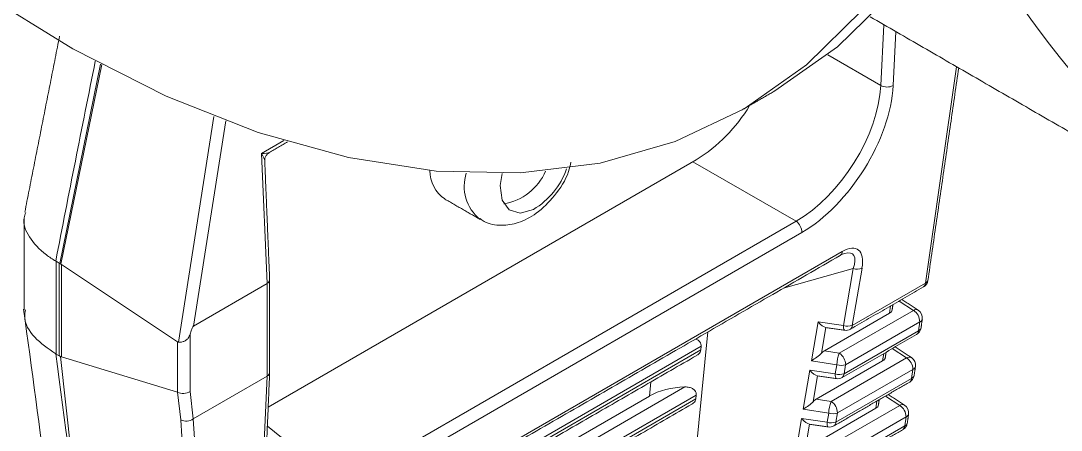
# Model space of a CAD drawing. Extents: x 12.1 to 108.7, y 1 to 80.4.
# Drawn here: x 74.908 to 76.054, y 6.036 to 6.487 of the extents above; entities that cross this region are included whole.
import ezdxf

# ---------------------------------------------------------------- set-up
doc = ezdxf.new("R2010")
doc.units = 0
doc.header["$MEASUREMENT"] = 0
doc.linetypes.add('SLD-Solid', pattern=[0])
doc.layers.get('0').update_dxf_attribs({"linetype": 'CONTINUOUS'})

msp = doc.modelspace()

# ---------------------------------------------------------------- linework, layer by layer
at = {"color": 7, "linetype": 'SLD-Solid', "lineweight": 15}
for p, q in [((75.8555, 6.4157), (75.8589, 6.4826)), ((75.872, 6.475), (75.869, 6.4156)), ((75.797, 6.4495), (75.8555, 6.4157)), ((74.9511, 6.2198), (74.996, 6.4393)), ((74.9972, 6.4387), (74.9522, 6.219)), ((75.9045, 6.1981), (75.9389, 6.4363)), ((75.1209, 6.3817), (75.0817, 6.1331)), ((75.0983, 6.151), (75.1338, 6.3767)), ((75.1733, 6.3409), (75.1977, 6.355)), ((75.1733, 6.3409), (75.1793, 6.1978)), ((75.1806, 6.0617), (75.6521, 6.3339)), ((75.762, 6.2663), (75.6485, 6.3318)), ((75.2599, 5.9765), (75.762, 6.2663)), ((75.7684, 6.254), (75.2664, 5.9642)), ((75.2175, 5.8892), (75.8128, 6.2329)), ((74.9465, 6.2224), (74.9469, 6.2222)), ((74.9469, 6.2222), (74.9505, 6.2201)), ((74.9469, 6.1201), (74.9469, 6.2222)), ((74.9505, 6.2201), (74.9511, 6.2198)), ((74.9505, 6.2201), (74.9505, 6.118)), ((74.9522, 6.219), (74.9528, 6.2187)), ((74.9528, 6.2187), (75.0806, 6.1334)), ((74.9528, 6.117), (74.9528, 6.2187)), ((75.8251, 6.2143), (75.7482, 6.1926)), ((75.8144, 6.1515), (75.8251, 6.2143)), ((75.8347, 6.2145), (75.824, 6.1517)), ((75.0983, 6.151), (75.1793, 6.1978)), ((75.1793, 6.1978), (75.1793, 6.1978)), ((75.1793, 6.1978), (75.1793, 6.0957)), ((75.824, 6.1517), (75.9045, 6.1981)), ((75.8913, 6.1682), (75.8756, 6.1785)), ((75.8096, 6.1211), (75.8913, 6.1682)), ((75.865, 6.165), (75.8662, 6.1731)), ((75.779, 6.1127), (75.7863, 6.1556)), ((75.7863, 6.1556), (75.8144, 6.1515)), ((75.865, 6.165), (75.7933, 6.1237)), ((75.8983, 6.1556), (75.8166, 6.1084)), ((75.8969, 6.1458), (75.8983, 6.1556)), ((75.665, 6.1446), (75.6277, 5.7723)), ((75.7948, 6.1493), (75.7901, 6.1211)), ((75.8149, 6.0985), (75.8969, 6.1458)), ((75.0806, 6.1334), (75.0806, 6.0782)), ((75.0946, 6.0788), (75.0946, 6.1421)), ((74.9469, 6.1201), (74.9466, 6.1203)), ((74.9505, 6.118), (74.9469, 6.1201)), ((75.1958, 5.8583), (75.6571, 6.1246)), ((75.6575, 6.1287), (75.1971, 5.8629)), ((75.6575, 6.1287), (75.6571, 6.1246)), ((75.7933, 6.1237), (75.8096, 6.1211)), ((75.8574, 6.1127), (75.8586, 6.1207)), ((75.8837, 6.1159), (75.868, 6.1262)), ((74.9767, 5.8961), (74.9517, 6.1173)), ((75.0806, 6.0782), (74.9528, 6.117)), ((75.807, 6.1082), (75.779, 6.1127)), ((75.8574, 6.1127), (75.7843, 6.0705)), ((75.8006, 6.0679), (75.8837, 6.1159)), ((75.8053, 6.0983), (75.807, 6.1082)), ((75.8166, 6.1084), (75.8149, 6.0985)), ((75.77, 6.0596), (75.7773, 6.1024)), ((75.7773, 6.1024), (75.8053, 6.0983)), ((75.8907, 6.1033), (75.8076, 6.0553)), ((75.8893, 6.0934), (75.8907, 6.1033)), ((75.1793, 6.0957), (75.098, 6.0488)), ((75.1793, 6.0957), (75.1759, 6.0155)), ((75.1793, 6.0957), (75.1793, 6.0957)), ((75.6006, 6.0739), (75.6022, 6.0895)), ((75.7858, 6.0961), (75.781, 6.068)), ((75.8059, 6.0453), (75.8893, 6.0934)), ((75.0808, 6.0781), (75.0806, 6.0782)), ((75.0808, 6.0781), (75.0843, 6.0478)), ((75.098, 6.0488), (75.0946, 6.0788)), ((75.6006, 6.0739), (75.1964, 5.8406)), ((75.1975, 5.8288), (75.6396, 6.084)), ((75.6521, 6.075), (75.199, 5.8134)), ((75.6521, 6.075), (75.6517, 6.0709)), ((75.8762, 6.0636), (75.8605, 6.0738)), ((75.1994, 5.8097), (75.6517, 6.0709)), ((75.7843, 6.0705), (75.8006, 6.0679)), ((75.7915, 6.0148), (75.8762, 6.0636)), ((75.8499, 6.0604), (75.851, 6.0684)), ((75.798, 6.0551), (75.77, 6.0596)), ((75.8499, 6.0604), (75.7753, 6.0174)), ((75.7963, 6.0451), (75.798, 6.0551)), ((75.8832, 6.051), (75.7985, 6.0021)), ((75.8076, 6.0553), (75.8059, 6.0453)), ((75.8817, 6.0411), (75.8832, 6.051)), ((75.0843, 6.0478), (75.1037, 5.743)), ((75.098, 6.0488), (75.098, 6.0487)), ((75.1174, 5.7438), (75.098, 6.0487)), ((75.2599, 5.9765), (75.1797, 6.0406)), ((75.761, 6.0064), (75.7682, 6.0492)), ((75.7682, 6.0492), (75.7963, 6.0451)), ((75.7767, 6.0429), (75.772, 6.0148)), ((75.7968, 5.9921), (75.8817, 6.0411))]:
    msp.add_line(p, q, dxfattribs=at)
at = {"color": 7, "linetype": 'SLD-Solid', "lineweight": 15, "flags": 128}
for points in [[(75.7367, 6.4086), (75.7387, 6.4097), (75.8076, 6.4581), (75.8688, 6.5182), (75.9217, 6.5895), (75.9658, 6.6714), (76.0008, 6.7629), (76.0261, 6.8634), (76.0417, 6.9718), (76.0474, 7.0871), (76.0431, 7.2083), (76.0289, 7.3341), (76.0049, 7.4635), (75.9712, 7.5951), (75.9284, 7.7278), (75.8767, 7.8603), (75.8166, 7.9914), (75.7487, 8.1199), (75.6737, 8.2444), (75.5921, 8.3639), (75.5049, 8.4772), (75.4129, 8.5833), (75.3963, 8.601)], [(74.0404, 7.5903), (74.085, 7.4847), (74.1482, 7.3545), (74.2189, 7.2275), (74.2965, 7.1047), (74.3803, 6.9875), (74.4695, 6.8768), (74.5632, 6.7738), (74.6606, 6.6793), (74.7607, 6.5944), (74.8627, 6.5197), (74.9655, 6.456), (75.0681, 6.4039), (75.1697, 6.3639), (75.2692, 6.3363), (75.3658, 6.3215), (75.4585, 6.3195), (75.5464, 6.3303), (75.6288, 6.354), (75.7048, 6.3901), (75.7737, 6.4385), (75.8349, 6.4986), (75.8878, 6.57), (75.9319, 6.6518), (75.9668, 6.7434), (75.9922, 6.8438), (76.0078, 6.9522), (76.0135, 7.0675), (76.0092, 7.1887), (75.9949, 7.3145), (75.9709, 7.4439), (75.9373, 7.5755), (75.8944, 7.7082), (75.8427, 7.8408), (75.7826, 7.9718), (75.7148, 8.1003), (75.6397, 8.2248), (75.5582, 8.3443), (75.471, 8.4576), (75.3964, 8.5446)], [(75.4382, 6.3188), (75.4361, 6.3057), (75.4382, 6.2895), (75.4459, 6.2789), (75.458, 6.2753), (75.4727, 6.2794)], [(75.8053, 6.0983), (75.8053, 6.0966), (75.8055, 6.0952), (75.8057, 6.0941), (75.806, 6.0934), (75.8064, 6.0931), (75.8064, 6.0931)], [(75.7963, 6.0451), (75.7963, 6.0434), (75.7964, 6.042), (75.7966, 6.0409), (75.797, 6.0402), (75.7974, 6.0399), (75.7974, 6.0399)]]:
    msp.add_lwpolyline(points, dxfattribs=at)
at = {"color": 7, "linetype": 'SLD-Solid', "lineweight": 15}
for centre, radius, start, end in [((76.8046, 7.0491), 0.9636, 206.3208, 239.1182), ((75.8623, 6.4289), 0.0149, 242.6899, 296.5912), ((75.558, 6.4852), 0.1782, 301.8756, 329.071), ((75.3952, 6.3212), 0.0364, 178.4362, 236.6735), ((75.4436, 6.305), 0.0471, 162.2613, 230.814), ((75.4295, 6.3462), 0.0618, 279.9898, 336.4), ((75.4303, 6.3513), 0.0835, 300.5295, 340.9721), ((75.7531, 6.2538), 0.0154, 0.8623, 54.5006), ((75.808, 6.2327), 0.00483, 304.9367, 2.268), ((75.8296, 6.2296), 0.016, 253.608, 288.5527), ((75.8974, 6.2026), 0.01, 299.9973, 351.7621), ((75.9031, 6.2022), 0.00428, 288.0414, 346.5807), ((75.8997, 6.1979), 0.0048, 304.7364, 2.4684), ((75.8942, 6.1637), 0.00534, 62.1028, 122.9957), ((75.883, 6.1554), 0.0153, 0.7149, 57.2508), ((75.8912, 6.1601), 0.01, 351.7621, 56.8281), ((75.897, 6.1596), 0.00428, 288.0414, 346.5807), ((75.8207, 6.1501), 0.0065, 167.7476, 216.1006), ((75.8189, 6.1668), 0.016, 253.608, 288.5527), ((75.8169, 6.1562), 0.01, 261.7038, 299.9973), ((75.8192, 6.1515), 0.0048, 304.7364, 2.4684), ((75.8898, 6.1503), 0.01, 299.9973, 351.7621), ((75.8921, 6.1456), 0.0048, 304.7364, 2.4684), ((75.8956, 6.1499), 0.00428, 288.0414, 346.5807), ((75.8462, 6.107), 0.0392, 158.9149, 178.1151), ((75.8014, 6.1082), 0.0153, 0.7149, 57.2508), ((75.8115, 6.1236), 0.016, 253.608, 288.5527), ((75.8866, 6.1114), 0.00534, 62.1028, 122.9957), ((75.8755, 6.1031), 0.0153, 0.7149, 57.2508), ((75.8837, 6.1078), 0.01, 351.7621, 56.8281), ((75.8098, 6.1136), 0.016, 253.608, 288.5527), ((75.8101, 6.0983), 0.0048, 304.7364, 2.4684), ((75.8894, 6.1073), 0.00428, 288.0414, 346.5807), ((75.8079, 6.103), 0.01, 261.7038, 299.9973), ((75.8822, 6.0979), 0.01, 299.9973, 351.7621), ((75.8845, 6.0932), 0.0048, 304.7364, 2.4684), ((75.888, 6.0975), 0.00428, 288.0414, 346.5807), ((75.8372, 6.0538), 0.0392, 158.9149, 178.1151), ((75.7923, 6.0551), 0.0153, 0.7149, 57.2508), ((75.8791, 6.0591), 0.00534, 62.1028, 122.9957), ((75.8679, 6.0508), 0.0153, 0.7149, 57.2508), ((75.8761, 6.0555), 0.01, 351.7621, 56.8281), ((75.8025, 6.0704), 0.016, 253.608, 288.5527), ((75.8818, 6.055), 0.00428, 288.0414, 346.5807), ((75.8008, 6.0604), 0.016, 253.608, 288.5527), ((75.7988, 6.0498), 0.01, 261.7038, 299.9973), ((75.8011, 6.0451), 0.0048, 304.7364, 2.4684), ((75.8747, 6.0456), 0.01, 299.9973, 351.7621), ((75.8769, 6.0409), 0.0048, 304.7364, 2.4684), ((75.8804, 6.0452), 0.00428, 288.0414, 346.5807)]:
    msp.add_arc(centre, radius, start, end, dxfattribs=at)
for centre, major_axis, ratio, start_param, end_param in [((76.4779, 5.7088), (1.3798, 7.3435), 0.214206, 1.511022, 1.541079), ((75.7661, 6.3656), (0.068, 0.105), 0.553584, 3.959171, 5.522371), ((75.7732, 6.3611), (0.073, 0.1137), 0.547683, 3.956538, 5.519738), ((75.1663, 6.3446), (0.0161, -0.0019), 0.19356, 5.189402, 6.048216), ((75.1663, 6.3446), (-0.0101, 0.013), 0.226706, 3.449911, 4.258754), ((75.8006, 6.189), (0.0294, 0.0463), 0.398661, 5.523734, 6.93526), ((75.7936, 6.1935), (0.0309, 0.0366), 0.339059, 0.464743, 0.697619), ((75.7936, 6.1935), (0.0309, 0.0366), 0.339059, 5.569279, 6.747928), ((75.1722, 6.2016), (0.01, 0.00021), 0.560098, 5.486129, 6.294844), ((75.8579, 6.1692), (0.0101, 0), 0.579269, 5.498575, 6.20079), ((75.7889, 6.1603), (-0.0077, 0.0106), 0.37214, 1.74648, 2.800892), ((75.0638, 5.9804), (0.0347, 0.1707), 0.036347, 0.032135, 0.332805), ((75.0875, 6.1681), (0.0061, 0.035), 0.225661, 3.042574, 3.183176), ((76.0612, 8.3552), (-1.7566, 14.6383), 0.094069, 1.712772, 1.728284), ((75.7816, 6.1174), (0.0114, 0.0082), 0.177132, 4.362399, 5.416811), ((75.7928, 6.1156), (0.00685, 0.00862), 0.521027, 0.922949, 1.32921), ((75.0354, 5.369), (-0.0912, 0.7506), 0.103906, 6.192166, 6.205257), ((75.0354, 5.3684), (-0.0867, 0.749), 0.110772, 6.235043, 6.248132), ((75.8503, 6.1169), (0.0101, 0), 0.579269, 5.498575, 6.20079), ((75.1722, 6.1), (0.01, -0.00021), 0.593676, 5.510532, 6.29593), ((75.7798, 6.1071), (-0.0077, 0.0106), 0.37214, 1.74648, 2.800892), ((75.0875, 6.0829), (0.00999, 0.00056), 0.611383, 3.944845, 5.463282), ((75.643, 6.049), (0.0602, -0.0001), 0.582929, 1.627585, 2.352515), ((75.7726, 6.0642), (0.0114, 0.0082), 0.177132, 4.362399, 5.416811), ((75.7837, 6.0625), (0.00685, 0.00862), 0.521027, 0.922949, 1.32921), ((75.8428, 6.0646), (0.0101, 0), 0.579269, 5.498575, 6.20079), ((75.0909, 6.053), (0.00996, 0.00088), 0.657558, 3.926517, 5.438599), ((75.7708, 6.0539), (-0.0077, 0.0106), 0.37214, 1.74648, 2.800892)]:
    msp.add_ellipse(centre, major_axis=major_axis, ratio=ratio, start_param=start_param, end_param=end_param, dxfattribs=at)
for points in [[(75.8438, 6.4913), (76.31, 6.2221)], [(74.9508, 6.47), (74.9125, 6.2763)], [(75.9073, 6.2012), (75.9412, 6.4351)], [(75.7028, 6.389), (75.7367, 6.4086)], [(75.1818, 6.3419), (75.202, 6.3537)], [(75.1822, 6.2019), (75.1768, 6.3329)], [(75.3752, 6.2907), (75.4141, 6.2683)], [(74.9117, 6.2692), (74.9117, 6.1688)], [(75.2154, 5.885), (75.8108, 6.2287)], [(74.9522, 6.219), (74.9511, 6.2198)], [(75.1822, 6.0998), (75.1822, 6.2018)], [(75.8219, 6.1475), (75.9024, 6.194)], [(75.8967, 6.1685), (75.8786, 6.1803)], [(75.8679, 6.1687), (75.8688, 6.1746)], [(75.8997, 6.1489), (75.9011, 6.1587)], [(75.7948, 6.1493), (75.8155, 6.1463)], [(75.8129, 6.0943), (75.8948, 6.1416)], [(75.8604, 6.1164), (75.8612, 6.1222)], [(75.8891, 6.1162), (75.8711, 6.1279)], [(75.1929, 5.8533), (75.6528, 6.1187)], [(75.1788, 6.0196), (75.1822, 6.0997)], [(75.8921, 6.0965), (75.8936, 6.1063)], [(75.7857, 6.0961), (75.8064, 6.0931)], [(75.8038, 6.0411), (75.8872, 6.0893)], [(75.8816, 6.0638), (75.8636, 6.0756)], [(75.1997, 5.8065), (75.6474, 6.065)], [(75.8528, 6.0641), (75.8536, 6.0699)], [(75.8846, 6.0442), (75.886, 6.054)], [(75.7767, 6.0429), (75.7974, 6.0399)], [(75.7948, 5.9879), (75.8797, 6.0369)]]:
    msp.add_open_spline(points, degree=1, dxfattribs=at)
for points, knots in [([(75.1768, 6.3332), (75.1768, 6.3334), (75.1766, 6.3348), (75.1775, 6.3373), (75.1792, 6.3401), (75.1809, 6.3413), (75.1816, 6.3417)], [0, 0, 0, 0, 0.058342, 0.40671, 0.759712, 1, 1, 1, 1]), ([(75.4141, 6.2692), (75.4155, 6.2681), (75.4221, 6.263), (75.4375, 6.261), (75.4571, 6.264), (75.4775, 6.2749), (75.4968, 6.2941), (75.5104, 6.3147), (75.5133, 6.3278), (75.5141, 6.3313)], [0, 0, 0, 0, 0.041956, 0.193191, 0.340596, 0.509647, 0.711145, 0.923687, 1, 1, 1, 1]), ([(74.9465, 6.2224), (74.943, 6.2246), (74.9304, 6.2327), (74.9163, 6.2489), (74.9094, 6.265), (74.9129, 6.2741), (74.9136, 6.276)], [0, 0, 0, 0, 0.146247, 0.526941, 0.898863, 1, 1, 1, 1]), ([(74.9112, 6.1696), (74.9201, 6.1036), (74.9345, 5.9954), (74.9494, 5.8869), (74.9552, 5.8448)], [0, 0, 0, 0, 0.61094, 1, 1, 1, 1]), ([(74.9466, 6.1203), (74.9382, 6.1261), (74.9215, 6.1377), (74.9111, 6.1558), (74.9128, 6.1662), (74.9132, 6.1687)], [0, 0, 0, 0, 0.43082, 0.861636, 1, 1, 1, 1]), ([(75.0946, 6.1421), (75.094, 6.1406), (75.093, 6.1379), (75.0901, 6.1351), (75.0868, 6.1336), (75.0839, 6.1331), (75.0823, 6.1331), (75.0817, 6.1331)], [0, 0, 0, 0, 0.281503, 0.477149, 0.672463, 0.878462, 1, 1, 1, 1]), ([(75.6513, 6.1367), (75.6521, 6.1364), (75.6538, 6.1358), (75.656, 6.1339), (75.6575, 6.1313), (75.6575, 6.1295), (75.6575, 6.1287)], [0, 0, 0, 0, 0.205702, 0.478961, 0.753718, 1, 1, 1, 1]), ([(75.6571, 6.1246), (75.6569, 6.1237), (75.6565, 6.122), (75.6548, 6.12), (75.6534, 6.1192), (75.6527, 6.1188)], [0, 0, 0, 0, 0.359167, 0.716869, 1, 1, 1, 1]), ([(75.6396, 6.084), (75.6413, 6.0839), (75.6443, 6.0838), (75.648, 6.0823), (75.6506, 6.0802), (75.6521, 6.0776), (75.6521, 6.0758), (75.6521, 6.075)], [0, 0, 0, 0, 0.2782992, 0.4907911, 0.6659721, 0.8421136, 1, 1, 1, 1]), ([(75.6517, 6.0709), (75.6515, 6.07), (75.6511, 6.0683), (75.6495, 6.0663), (75.648, 6.0654), (75.6473, 6.0651)], [0, 0, 0, 0, 0.359167, 0.716869, 1, 1, 1, 1])]:
    msp.add_open_spline(points, degree=3, knots=knots, dxfattribs=at)

doc.saveas('drawing.dxf')
